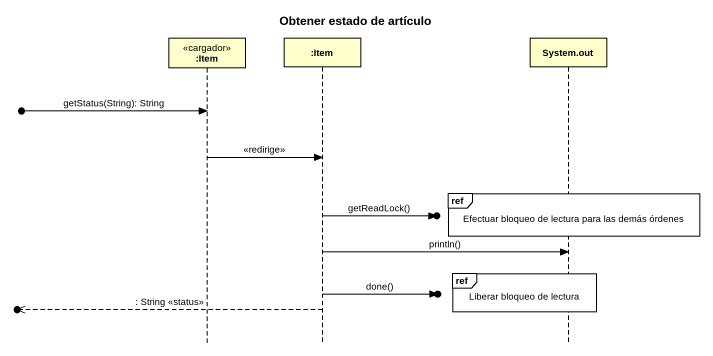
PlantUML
@startuml
title Obtener estado de artículo
hide footbox
participant ":Item" as Item <<cargador>>
participant ":Item" as Item_2
participant "System.out" as System_out

[o-> Item : getStatus(String): String
Item -> Item_2 : <<redirige>>
ref over System_out : Efectuar bloqueo de lectura para las demás órdenes
Item_2 ->o] : getReadLock()
Item_2 -> System_out : println()
ref over System_out : Liberar bloqueo de lectura
Item_2 ->o] : done()
[o<<-- Item_2 : : String <<status>>
@enduml
